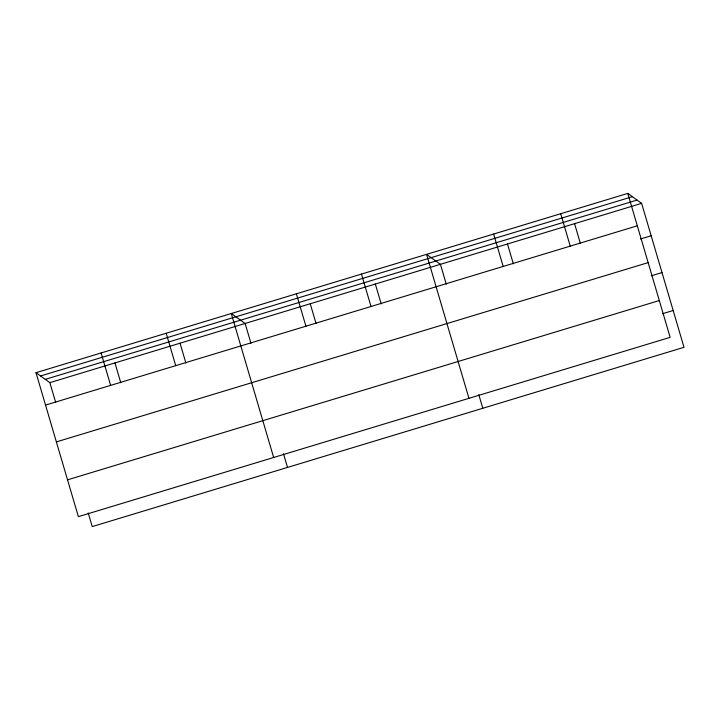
<?xml version="1.0" encoding="UTF-8"?>
<svg xmlns="http://www.w3.org/2000/svg" width="720" height="720" viewBox="0 0 720 720"><rect width="100%" height="100%" fill="white"/><g stroke="black" fill="none" stroke-linecap="round" stroke-linejoin="round"><path stroke-width="1.08" d="M627.777 193.401L670.149 337.356L78.372 516.654L36 372.69L627.777 193.401L641.628 203.346L684 347.31L92.223 526.599L88.2 512.928M40.572 375.975L632.349 196.686M45.279 379.359L637.056 200.07M36 372.69L49.851 382.644L641.628 203.346M45.54 405.099L637.317 225.801M640.521 238.986L651.168 235.755M56.376 441.909L648.144 262.62M651.357 275.796L662.004 272.565M67.536 479.835L659.313 300.546M662.517 313.722L673.164 310.491M574.56 223.668L580.41 243.531M560.709 213.714L570.249 246.123M507.492 243.99L513.342 263.853M493.641 234.036L503.181 266.445M446.274 284.175L440.424 264.312L426.573 254.358L468.945 398.313M478.773 394.596L482.796 408.267M375.336 284.031L381.177 303.894M361.476 274.077L371.016 306.486M310.239 303.759L316.08 323.613M296.379 293.805L305.919 326.214M250.983 343.341L245.142 323.478L231.282 313.524L273.654 457.479M283.482 453.762L287.514 467.433M180.045 343.197L185.895 363.06M166.194 333.252L175.725 365.652M114.948 362.925L120.798 382.788M101.097 352.971L110.637 385.38M49.851 382.644L55.701 402.507"/></g></svg>
